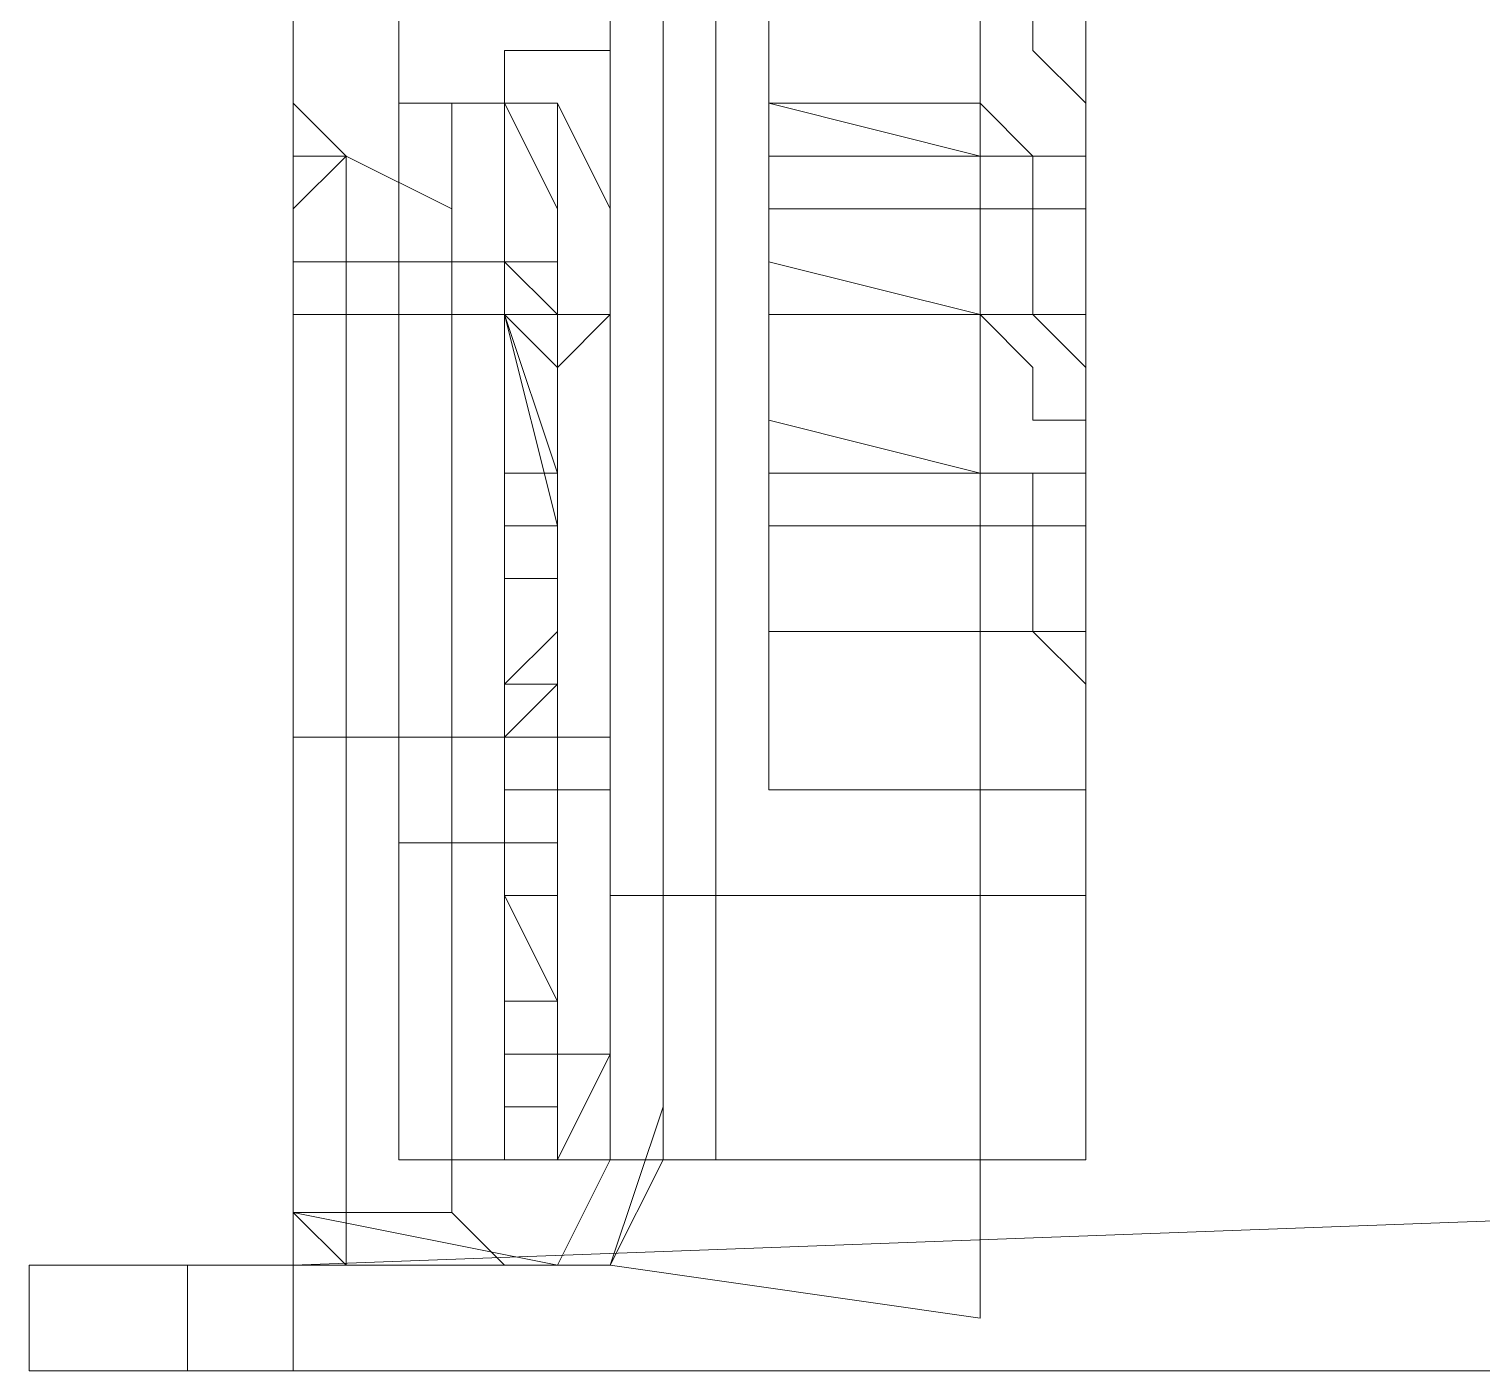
# Model space of a CAD drawing. Header units: millimetres. Extents: x 42 to 552, y 43 to 535.
# Drawn here: x 480.3692 to 480.4044, y 495.7483 to 495.78081 of the extents above; entities that cross this region are included whole.
import ezdxf

# ---------------------------------------------------------------- set-up
doc = ezdxf.new("R2010")
doc.units = ezdxf.units.MM
doc.header["$LTSCALE"] = 0.75
doc.header["$MEASUREMENT"] = 0
doc.layers.add('PDF_0', color=7, linetype='Continuous')

msp = doc.modelspace()

# ---------------------------------------------------------------- linework, layer by layer
at = {"layer": 'PDF_0', "lineweight": 18}
for points in [[(480.375603, 495.779014), (480.375603, 495.777735), (480.375603, 495.775175), (480.375603, 495.773895), (480.375603, 495.763658), (480.375603, 495.752141), (480.382001, 495.750861), (480.383281, 495.75342), (480.383281, 495.759819), (480.383281, 496.228186), (480.383281, 496.234585), (480.382001, 496.237144)], [(480.383281, 496.228186), (480.384561, 496.228186), (480.384561, 495.759819), (480.383281, 495.759819)], [(480.375603, 495.803328), (480.375603, 495.779014), (480.375603, 495.777735), (480.375603, 495.775175), (480.375603, 495.777735)], [(480.55348, 495.7547), (480.412714, 495.75342), (480.413994, 495.75342), (480.412714, 495.748302), (480.375603, 495.748302), (480.375603, 495.750861), (480.410154, 495.752141), (480.410154, 495.7547), (480.405036, 495.7547), (480.405036, 495.757259), (480.415273, 495.757259), (480.415273, 495.786692), (480.422951, 495.786692), (480.422951, 495.793091), (480.415273, 495.793091), (480.415273, 495.79693), (480.5522, 495.79821)], [(480.392239, 495.787972), (480.392239, 495.750861)], [(480.392239, 495.782853), (480.38712, 495.782853), (480.38712, 495.779014), (480.392239, 495.777735)], [(480.375603, 495.779014), (480.375603, 495.779014)], [(480.375603, 495.779014), (480.375603, 495.779014)], [(480.38712, 495.773895), (480.392239, 495.773895), (480.38712, 495.775175), (480.38712, 495.771336), (480.392239, 495.770056)], [(480.375603, 495.773895), (480.375603, 495.763658)], [(480.38712, 495.766217), (480.392239, 495.766217), (480.38712, 495.766217), (480.38712, 495.762378), (480.392239, 495.762378)], [(480.392239, 495.749581), (480.383281, 495.750861), (480.384561, 495.75342), (480.384561, 495.759819), (480.392239, 495.759819)], [(480.382001, 495.750861), (480.383281, 495.750861), (480.376882, 495.750861), (480.375603, 495.752141)], [(480.373043, 495.748302), (480.369204, 495.748302), (480.369204, 495.750861), (480.373043, 495.750861)], [(480.375603, 495.748302), (480.373043, 495.748302), (480.373043, 495.750861), (480.375603, 495.750861), (480.376882, 495.750861)], [(480.375603, 495.750861), (480.375603, 495.750861)], [(480.376882, 495.750861), (480.376882, 495.750861)]]:
    msp.add_lwpolyline(points, dxfattribs=at)
at = {"layer": 'PDF_0', "lineweight": 0}
for points in [[(480.382001, 495.775175), (480.380722, 495.775175), (480.382001, 495.775175), (480.380722, 495.775175), (480.378162, 495.775175), (480.378162, 495.777735), (480.378162, 495.779014), (480.378162, 495.958171)], [(480.38584, 495.946654), (480.38584, 495.759819), (480.38584, 495.75598), (480.38584, 495.75342), (480.378162, 495.75342), (480.378162, 495.761099), (480.378162, 495.763658), (480.379442, 495.763658), (480.379442, 495.773895), (480.382001, 495.773895), (480.383281, 495.773895), (480.383281, 495.776455), (480.382001, 495.779014), (480.379442, 495.779014), (480.379442, 495.775175)], [(480.394798, 495.945374), (480.394798, 495.75342), (480.392239, 495.75342), (480.38584, 495.75342), (480.38584, 495.75598), (480.38584, 495.759819)], [(480.392239, 495.945374), (480.392239, 495.752141), (480.392239, 495.749581), (480.392239, 495.750861), (480.392239, 495.749581), (480.392239, 495.750861), (480.392239, 495.752141)], [(480.393518, 495.776455), (480.393518, 495.777735), (480.392239, 495.779014), (480.38712, 495.779014), (480.38712, 495.777735), (480.38712, 495.776455), (480.394798, 495.776455), (480.394798, 495.777735), (480.394798, 495.779014), (480.394798, 495.780294), (480.394798, 495.781574), (480.393518, 495.781574), (480.393518, 495.785413), (480.392239, 495.786692), (480.392239, 495.781574), (480.393518, 495.781574)], [(480.392239, 495.781574), (480.38712, 495.781574), (480.392239, 495.781574), (480.393518, 495.781574), (480.393518, 495.780294), (480.394798, 495.779014), (480.394798, 495.777735), (480.38712, 495.777735)], [(480.380722, 495.777735), (480.380722, 495.780294), (480.383281, 495.780294), (480.383281, 495.777735), (480.383281, 495.779014), (480.383281, 495.780294), (480.382001, 495.780294), (480.380722, 495.780294)], [(480.380722, 495.780294), (480.380722, 495.780294)], [(480.382001, 495.780294), (480.382001, 495.780294)], [(480.383281, 495.780294), (480.383281, 495.777735)], [(480.376882, 495.777735), (480.375603, 495.779014)], [(480.378162, 495.779014), (480.378162, 495.779014)], [(480.380722, 495.770056), (480.380722, 495.768777), (480.380722, 495.772616), (480.380722, 495.773895), (480.380722, 495.763658), (480.378162, 495.763658), (480.378162, 495.773895), (480.378162, 495.775175), (480.378162, 495.777735), (480.378162, 495.779014), (480.379442, 495.779014)], [(480.378162, 495.779014), (480.378162, 495.779014)], [(480.382001, 495.779014), (480.382001, 495.776455), (480.382001, 495.773895), (480.380722, 495.775175), (480.380722, 495.779014)], [(480.382001, 495.779014), (480.382001, 495.776455), (480.382001, 495.779014)], [(480.382001, 495.779014), (480.382001, 495.776455), (480.382001, 495.779014)], [(480.392239, 495.779014), (480.392239, 495.773895), (480.394798, 495.773895), (480.394798, 495.775175), (480.394798, 495.776455)], [(480.375603, 495.775175), (480.375603, 495.776455), (480.376882, 495.777735), (480.376882, 495.775175), (480.375603, 495.775175), (480.376882, 495.775175), (480.376882, 495.777735), (480.379442, 495.776455), (480.379442, 495.775175), (480.380722, 495.775175), (480.380722, 495.773895), (480.382001, 495.770056), (480.382001, 495.768777), (480.382001, 495.773895), (480.380722, 495.773895), (480.382001, 495.768777), (480.382001, 495.772616), (480.382001, 495.773895), (480.383281, 495.773895), (480.382001, 495.772616), (480.382001, 495.768777), (480.382001, 495.771336), (480.382001, 495.767497), (480.382001, 495.764938), (480.382001, 495.767497), (480.382001, 495.764938), (480.382001, 495.767497), (480.382001, 495.764938), (480.382001, 495.767497), (480.380722, 495.767497), (480.382001, 495.767497), (480.382001, 495.764938), (480.380722, 495.763658)], [(480.375603, 495.777735), (480.376882, 495.777735)], [(480.376882, 495.777735), (480.376882, 495.777735)], [(480.380722, 495.757259), (480.380722, 495.75598), (480.380722, 495.7547), (480.380722, 495.75598), (480.380722, 495.7547), (480.380722, 495.75598), (480.380722, 495.759819), (480.380722, 495.75598), (480.380722, 495.777735), (480.380722, 495.75598), (480.380722, 495.759819), (480.380722, 495.75598), (480.380722, 495.7547), (480.382001, 495.7547), (480.382001, 495.75598), (480.382001, 495.757259), (480.382001, 495.75598), (480.382001, 495.7547), (480.382001, 495.75598), (480.382001, 495.761099), (480.382001, 495.763658), (480.382001, 495.773895), (480.382001, 495.772616), (480.382001, 495.768777), (480.382001, 495.772616), (480.383281, 495.773895), (480.379442, 495.773895), (480.376882, 495.773895), (480.376882, 495.763658), (480.376882, 495.773895)], [(480.376882, 495.777735), (480.376882, 495.777735)], [(480.380722, 495.777735), (480.380722, 495.777735)], [(480.382001, 495.75342), (480.383281, 495.75342), (480.383281, 495.7547), (480.383281, 495.75598), (480.383281, 495.75342), (480.380722, 495.75342), (480.382001, 495.75342), (480.383281, 495.75598), (480.382001, 495.75342), (480.380722, 495.75342), (480.380722, 495.75598), (480.380722, 495.762378), (480.382001, 495.762378), (480.383281, 495.762378), (480.383281, 495.75598), (480.383281, 495.777735), (480.383281, 495.766217), (480.383281, 495.761099), (480.383281, 495.767497)], [(480.383281, 495.777735), (480.383281, 495.777735)], [(480.392239, 495.777735), (480.394798, 495.777735)], [(480.380722, 495.761099), (480.378162, 495.761099), (480.378162, 495.773895), (480.378162, 495.776455), (480.378162, 495.773895), (480.379442, 495.773895), (480.379442, 495.763658), (480.376882, 495.763658), (480.378162, 495.763658), (480.379442, 495.763658), (480.379442, 495.773895), (480.379442, 495.775175), (480.376882, 495.775175), (480.376882, 495.773895), (480.375603, 495.773895)], [(480.382001, 495.776455), (480.382001, 495.776455)], [(480.38712, 495.775175), (480.38712, 495.776455), (480.393518, 495.776455), (480.393518, 495.773895), (480.392239, 495.773895), (480.38712, 495.773895), (480.392239, 495.773895), (480.393518, 495.772616), (480.393518, 495.771336), (480.394798, 495.771336), (480.394798, 495.770056), (480.394798, 495.768777), (480.38712, 495.768777), (480.38712, 495.766217)], [(480.383281, 495.762378), (480.382001, 495.762378), (480.380722, 495.762378), (480.380722, 495.75598), (480.380722, 495.761099), (480.382001, 495.761099), (480.380722, 495.761099), (480.382001, 495.761099), (480.382001, 495.75598), (480.382001, 495.757259), (480.382001, 495.75598), (480.382001, 495.759819), (480.382001, 495.758539), (480.382001, 495.75598), (480.382001, 495.75342), (480.380722, 495.75342), (480.380722, 495.75598), (480.380722, 495.75342), (480.380722, 495.75598), (480.382001, 495.75598), (480.382001, 495.761099), (480.380722, 495.761099), (480.380722, 495.763658), (480.380722, 495.767497), (480.380722, 495.764938), (480.380722, 495.763658), (480.382001, 495.764938), (480.382001, 495.767497), (480.382001, 495.771336), (480.382001, 495.768777), (480.382001, 495.772616), (480.382001, 495.773895), (480.382001, 495.772616), (480.382001, 495.768777), (480.382001, 495.772616), (480.382001, 495.773895), (480.382001, 495.775175), (480.382001, 495.773895), (480.382001, 495.775175), (480.379442, 495.775175), (480.379442, 495.773895), (480.378162, 495.773895), (480.380722, 495.773895), (480.380722, 495.770056), (480.380722, 495.773895), (480.382001, 495.770056)], [(480.378162, 495.775175), (480.378162, 495.775175)], [(480.379442, 495.75342), (480.379442, 495.761099), (480.379442, 495.773895), (480.378162, 495.773895), (480.376882, 495.773895), (480.375603, 495.773895), (480.375603, 495.763658)], [(480.378162, 495.773895), (480.378162, 495.773895)], [(480.382001, 495.768777), (480.380722, 495.773895)], [(480.380722, 495.773895), (480.382001, 495.773895), (480.382001, 495.768777)], [(480.380722, 495.773895), (480.380722, 495.773895)], [(480.380722, 495.763658), (480.380722, 495.773895)], [(480.380722, 495.773895), (480.380722, 495.770056)], [(480.380722, 495.773895), (480.380722, 495.772616), (480.380722, 495.768777)], [(480.380722, 495.770056), (480.380722, 495.773895)], [(480.382001, 495.773895), (480.382001, 495.773895)], [(480.382001, 495.768777), (480.382001, 495.772616), (480.383281, 495.773895)], [(480.382001, 495.773895), (480.382001, 495.773895)], [(480.382001, 495.773895), (480.382001, 495.773895)], [(480.383281, 495.763658), (480.383281, 495.773895)], [(480.38712, 495.770056), (480.38712, 495.768777), (480.393518, 495.768777), (480.393518, 495.770056), (480.392239, 495.770056), (480.394798, 495.770056), (480.394798, 495.771336), (480.394798, 495.772616), (480.393518, 495.773895)], [(480.383281, 495.772616), (480.383281, 495.75598), (480.382001, 495.75598), (480.380722, 495.75598), (480.382001, 495.75598), (480.380722, 495.75598), (480.380722, 495.75342), (480.380722, 495.7547), (480.380722, 495.75598), (480.380722, 495.75342), (480.382001, 495.75342), (480.382001, 495.75598), (480.382001, 495.758539), (480.382001, 495.757259)], [(480.383281, 495.772616), (480.383281, 495.772616)], [(480.394798, 495.770056), (480.38712, 495.770056), (480.38712, 495.771336), (480.392239, 495.770056), (480.392239, 495.759819), (480.392239, 495.7547), (480.392239, 495.75342), (480.393518, 495.75342)], [(480.379442, 495.758539), (480.379442, 495.770056)], [(480.380722, 495.770056), (480.382001, 495.770056)], [(480.380722, 495.768777), (480.380722, 495.770056)], [(480.382001, 495.770056), (480.382001, 495.768777)], [(480.380722, 495.768777), (480.382001, 495.768777)], [(480.382001, 495.768777), (480.382001, 495.768777)], [(480.382001, 495.768777), (480.382001, 495.768777)], [(480.382001, 495.768777), (480.382001, 495.768777)], [(480.382001, 495.768777), (480.382001, 495.768777)], [(480.382001, 495.768777), (480.382001, 495.768777)], [(480.393518, 495.768777), (480.393518, 495.766217), (480.394798, 495.764938), (480.394798, 495.763658), (480.394798, 495.762378), (480.392239, 495.762378)], [(480.394798, 495.768777), (480.394798, 495.767497), (480.394798, 495.766217), (480.392239, 495.766217), (480.393518, 495.766217)], [(480.380722, 495.767497), (480.380722, 495.767497)], [(480.380722, 495.767497), (480.380722, 495.764938)], [(480.380722, 495.767497), (480.380722, 495.764938)], [(480.380722, 495.767497), (480.380722, 495.767497)], [(480.382001, 495.767497), (480.382001, 495.767497)], [(480.382001, 495.767497), (480.382001, 495.767497)], [(480.382001, 495.767497), (480.382001, 495.767497)], [(480.380722, 495.764938), (480.382001, 495.766217)], [(480.380722, 495.764938), (480.382001, 495.766217)], [(480.382001, 495.766217), (480.382001, 495.764938)], [(480.382001, 495.766217), (480.382001, 495.766217)], [(480.382001, 495.766217), (480.382001, 495.766217)], [(480.382001, 495.764938), (480.382001, 495.766217)], [(480.382001, 495.766217), (480.382001, 495.764938)], [(480.382001, 495.766217), (480.382001, 495.766217)], [(480.382001, 495.766217), (480.382001, 495.764938)], [(480.382001, 495.766217), (480.382001, 495.766217)], [(480.380722, 495.764938), (480.382001, 495.764938)], [(480.382001, 495.764938), (480.382001, 495.764938)], [(480.376882, 495.763658), (480.376882, 495.763658)], [(480.379442, 495.752141), (480.376882, 495.752141), (480.376882, 495.763658)], [(480.378162, 495.763658), (480.378162, 495.763658)], [(480.378162, 495.763658), (480.378162, 495.763658)], [(480.382001, 495.763658), (480.380722, 495.763658), (480.379442, 495.763658), (480.380722, 495.763658)], [(480.383281, 495.763658), (480.379442, 495.763658)], [(480.379442, 495.763658), (480.379442, 495.752141)], [(480.380722, 495.763658), (480.380722, 495.763658)], [(480.380722, 495.763658), (480.380722, 495.763658)], [(480.382001, 495.763658), (480.383281, 495.763658)], [(480.382001, 495.763658), (480.382001, 495.763658)], [(480.382001, 495.763658), (480.382001, 495.763658)], [(480.382001, 495.763658), (480.382001, 495.761099)], [(480.383281, 495.763658), (480.383281, 495.75342)], [(480.380722, 495.762378), (480.380722, 495.762378)], [(480.382001, 495.762378), (480.382001, 495.75598)], [(480.382001, 495.762378), (480.383281, 495.762378)], [(480.382001, 495.762378), (480.382001, 495.762378)], [(480.383281, 495.762378), (480.383281, 495.75598)], [(480.380722, 495.761099), (480.380722, 495.761099)], [(480.380722, 495.761099), (480.380722, 495.761099)], [(480.380722, 495.761099), (480.380722, 495.761099)], [(480.380722, 495.759819), (480.380722, 495.761099)], [(480.380722, 495.761099), (480.380722, 495.761099)], [(480.380722, 495.759819), (480.380722, 495.761099)], [(480.380722, 495.761099), (480.380722, 495.761099)], [(480.382001, 495.761099), (480.382001, 495.761099)], [(480.382001, 495.761099), (480.382001, 495.761099)], [(480.382001, 495.761099), (480.382001, 495.761099)], [(480.382001, 495.759819), (480.382001, 495.761099)], [(480.382001, 495.761099), (480.382001, 495.759819)], [(480.382001, 495.761099), (480.382001, 495.761099)], [(480.382001, 495.761099), (480.382001, 495.761099)], [(480.382001, 495.759819), (480.382001, 495.761099)], [(480.382001, 495.761099), (480.382001, 495.759819)], [(480.382001, 495.761099), (480.382001, 495.761099)], [(480.382001, 495.761099), (480.382001, 495.761099)], [(480.380722, 495.759819), (480.380722, 495.759819)], [(480.380722, 495.759819), (480.380722, 495.759819)], [(480.380722, 495.759819), (480.382001, 495.759819)], [(480.380722, 495.759819), (480.380722, 495.759819)], [(480.380722, 495.759819), (480.380722, 495.759819)], [(480.380722, 495.759819), (480.380722, 495.759819)], [(480.380722, 495.759819), (480.380722, 495.759819)], [(480.380722, 495.759819), (480.380722, 495.759819)], [(480.380722, 495.759819), (480.380722, 495.759819)], [(480.380722, 495.759819), (480.380722, 495.759819)], [(480.380722, 495.759819), (480.380722, 495.759819)], [(480.380722, 495.759819), (480.380722, 495.759819)], [(480.380722, 495.759819), (480.380722, 495.759819)], [(480.380722, 495.759819), (480.380722, 495.759819)], [(480.380722, 495.759819), (480.380722, 495.759819)], [(480.380722, 495.759819), (480.380722, 495.759819)], [(480.382001, 495.759819), (480.382001, 495.759819)], [(480.382001, 495.759819), (480.382001, 495.759819)], [(480.382001, 495.759819), (480.382001, 495.758539)], [(480.382001, 495.759819), (480.382001, 495.759819)], [(480.382001, 495.759819), (480.382001, 495.759819)], [(480.382001, 495.759819), (480.382001, 495.759819)], [(480.382001, 495.759819), (480.382001, 495.759819)], [(480.382001, 495.759819), (480.382001, 495.759819)], [(480.382001, 495.759819), (480.382001, 495.759819)], [(480.382001, 495.759819), (480.382001, 495.759819)], [(480.382001, 495.759819), (480.382001, 495.759819)], [(480.382001, 495.759819), (480.382001, 495.759819)], [(480.392239, 495.759819), (480.392239, 495.759819)], [(480.394798, 495.759819), (480.392239, 495.759819), (480.392239, 495.75598), (480.392239, 495.75342), (480.394798, 495.75342)], [(480.382001, 495.758539), (480.382001, 495.758539)], [(480.382001, 495.758539), (480.382001, 495.758539)], [(480.382001, 495.757259), (480.382001, 495.758539)], [(480.382001, 495.758539), (480.382001, 495.757259)], [(480.382001, 495.758539), (480.382001, 495.758539)], [(480.382001, 495.758539), (480.382001, 495.757259)], [(480.382001, 495.758539), (480.382001, 495.758539)], [(480.382001, 495.758539), (480.382001, 495.758539)], [(480.382001, 495.758539), (480.382001, 495.758539)], [(480.382001, 495.758539), (480.382001, 495.758539)], [(480.382001, 495.758539), (480.382001, 495.758539)], [(480.382001, 495.758539), (480.382001, 495.758539)], [(480.382001, 495.758539), (480.382001, 495.758539)], [(480.382001, 495.758539), (480.382001, 495.758539)], [(480.380722, 495.757259), (480.380722, 495.757259)], [(480.380722, 495.757259), (480.382001, 495.757259)], [(480.382001, 495.757259), (480.380722, 495.757259)], [(480.380722, 495.757259), (480.380722, 495.75598)], [(480.380722, 495.757259), (480.382001, 495.757259)], [(480.382001, 495.757259), (480.382001, 495.757259)], [(480.382001, 495.757259), (480.382001, 495.757259)], [(480.382001, 495.757259), (480.382001, 495.757259)], [(480.382001, 495.757259), (480.382001, 495.757259)], [(480.382001, 495.757259), (480.382001, 495.757259)], [(480.382001, 495.757259), (480.382001, 495.757259)], [(480.382001, 495.757259), (480.382001, 495.757259)], [(480.380722, 495.75598), (480.380722, 495.75598)], [(480.380722, 495.75598), (480.380722, 495.75598)], [(480.380722, 495.75598), (480.380722, 495.75598)], [(480.380722, 495.75598), (480.382001, 495.75598)], [(480.380722, 495.75598), (480.382001, 495.75598)], [(480.380722, 495.75598), (480.380722, 495.75598)], [(480.380722, 495.75598), (480.380722, 495.75598)], [(480.380722, 495.75598), (480.382001, 495.75598)], [(480.380722, 495.75598), (480.380722, 495.75598)], [(480.380722, 495.75598), (480.380722, 495.75598)], [(480.380722, 495.75598), (480.380722, 495.75598)], [(480.380722, 495.75598), (480.380722, 495.75598)], [(480.380722, 495.75598), (480.380722, 495.75598)], [(480.380722, 495.75598), (480.380722, 495.75598)], [(480.380722, 495.75598), (480.380722, 495.75598)], [(480.380722, 495.75598), (480.380722, 495.75598)], [(480.380722, 495.75598), (480.380722, 495.75598)], [(480.380722, 495.75598), (480.380722, 495.75598)], [(480.380722, 495.75598), (480.380722, 495.75598)], [(480.380722, 495.75598), (480.380722, 495.75598)], [(480.382001, 495.75598), (480.382001, 495.75598)], [(480.382001, 495.75598), (480.382001, 495.75598)], [(480.382001, 495.7547), (480.382001, 495.75598)], [(480.382001, 495.75598), (480.382001, 495.7547)], [(480.382001, 495.75598), (480.382001, 495.75598)], [(480.382001, 495.75598), (480.382001, 495.75598)], [(480.382001, 495.75598), (480.382001, 495.75598)], [(480.382001, 495.75598), (480.382001, 495.75598)], [(480.382001, 495.7547), (480.382001, 495.75598)], [(480.382001, 495.75598), (480.382001, 495.7547)], [(480.382001, 495.75598), (480.382001, 495.75598)], [(480.382001, 495.75598), (480.382001, 495.75598)], [(480.382001, 495.75598), (480.382001, 495.75598)], [(480.382001, 495.75598), (480.382001, 495.75598)], [(480.382001, 495.75598), (480.382001, 495.75598)], [(480.382001, 495.75598), (480.382001, 495.75598)], [(480.382001, 495.75598), (480.382001, 495.75598)], [(480.382001, 495.75598), (480.382001, 495.75598)], [(480.382001, 495.75598), (480.382001, 495.75598)], [(480.382001, 495.75598), (480.382001, 495.75598)], [(480.382001, 495.75598), (480.382001, 495.75598)], [(480.382001, 495.75598), (480.382001, 495.75598)], [(480.382001, 495.75598), (480.382001, 495.75598)], [(480.382001, 495.75598), (480.382001, 495.75598)], [(480.382001, 495.75598), (480.382001, 495.75598)], [(480.382001, 495.75598), (480.382001, 495.75598)], [(480.382001, 495.75598), (480.382001, 495.75598)], [(480.382001, 495.75598), (480.382001, 495.75598)], [(480.383281, 495.75598), (480.383281, 495.75598)], [(480.383281, 495.75598), (480.383281, 495.75342)], [(480.383281, 495.75598), (480.383281, 495.75598)], [(480.380722, 495.7547), (480.380722, 495.7547)], [(480.380722, 495.7547), (480.380722, 495.7547)], [(480.380722, 495.7547), (480.382001, 495.7547)], [(480.380722, 495.7547), (480.380722, 495.7547)], [(480.380722, 495.7547), (480.380722, 495.7547)], [(480.382001, 495.7547), (480.382001, 495.7547)], [(480.382001, 495.7547), (480.382001, 495.7547)], [(480.382001, 495.7547), (480.382001, 495.7547)], [(480.382001, 495.7547), (480.382001, 495.7547)], [(480.382001, 495.7547), (480.382001, 495.7547)], [(480.382001, 495.7547), (480.382001, 495.7547)], [(480.382001, 495.7547), (480.382001, 495.7547)], [(480.380722, 495.75342), (480.380722, 495.75342)], [(480.382001, 495.75342), (480.382001, 495.75342)], [(480.382001, 495.75342), (480.382001, 495.75342)], [(480.392239, 495.75342), (480.392239, 495.75342)], [(480.375603, 495.752141), (480.375603, 495.750861), (480.375603, 495.752141), (480.376882, 495.752141), (480.376882, 495.750861)], [(480.379442, 495.752141), (480.380722, 495.750861)], [(480.379442, 495.752141), (480.379442, 495.752141)], [(480.379442, 495.752141), (480.379442, 495.752141)], [(480.392239, 495.752141), (480.392239, 495.752141)], [(480.392239, 495.752141), (480.392239, 495.752141)], [(480.392239, 495.752141), (480.392239, 495.752141)], [(480.383281, 495.750861), (480.383281, 495.750861)], [(480.392239, 495.749581), (480.392239, 495.749581)], [(480.392239, 495.749581), (480.392239, 495.749581)]]:
    msp.add_lwpolyline(points, dxfattribs=at)
for points in [[(480.380722, 495.780294), (480.380722, 495.779014), (480.380722, 495.777735)], [(480.375603, 495.779014), (480.376882, 495.777735)], [(480.376882, 495.777735), (480.375603, 495.779014)], [(480.382001, 495.779014), (480.382001, 495.776455), (480.380722, 495.779014)], [(480.382001, 495.779014), (480.382001, 495.776455), (480.382001, 495.773895), (480.380722, 495.775175), (480.380722, 495.779014), (480.382001, 495.776455)], [(480.382001, 495.779014), (480.382001, 495.776455), (480.382001, 495.773895), (480.382001, 495.775175)], [(480.382001, 495.779014), (480.382001, 495.776455), (480.382001, 495.773895), (480.382001, 495.775175)], [(480.380722, 495.773895), (480.379442, 495.773895), (480.380722, 495.773895), (480.382001, 495.773895), (480.383281, 495.773895), (480.382001, 495.773895)], [(480.380722, 495.773895), (480.382001, 495.773895), (480.380722, 495.773895), (480.379442, 495.773895)], [(480.380722, 495.773895), (480.382001, 495.772616), (480.382001, 495.768777), (480.382001, 495.772616)], [(480.382001, 495.767497), (480.382001, 495.771336)], [(480.380722, 495.767497), (480.380722, 495.763658), (480.380722, 495.764938)], [(480.382001, 495.766217), (480.382001, 495.764938)], [(480.376882, 495.763658), (480.375603, 495.763658)], [(480.382001, 495.763658), (480.380722, 495.763658)], [(480.382001, 495.763658), (480.382001, 495.761099)], [(480.380722, 495.761099), (480.380722, 495.75598), (480.382001, 495.75598), (480.382001, 495.761099)], [(480.380722, 495.759819), (480.380722, 495.761099)], [(480.382001, 495.761099), (480.382001, 495.759819)], [(480.382001, 495.757259), (480.380722, 495.757259), (480.380722, 495.759819), (480.382001, 495.757259), (480.382001, 495.759819), (480.382001, 495.757259), (480.382001, 495.75598)], [(480.392239, 495.759819), (480.394798, 495.759819)]]:
    msp.add_lwpolyline(points, close=True, dxfattribs=at)
at = {"layer": 'PDF_0', "lineweight": 18}
msp.add_lwpolyline([(480.382001, 495.750861), (480.383281, 495.75342), (480.383281, 495.759819), (480.384561, 495.759819), (480.384561, 495.7547), (480.383281, 495.750861)], close=True, dxfattribs=at)
msp.add_open_spline([(480.376031, 495.763656), (480.375998, 495.763656), (480.375964, 495.763655), (480.375931, 495.763655)], degree=3, dxfattribs=at)

doc.saveas('drawing.dxf')
